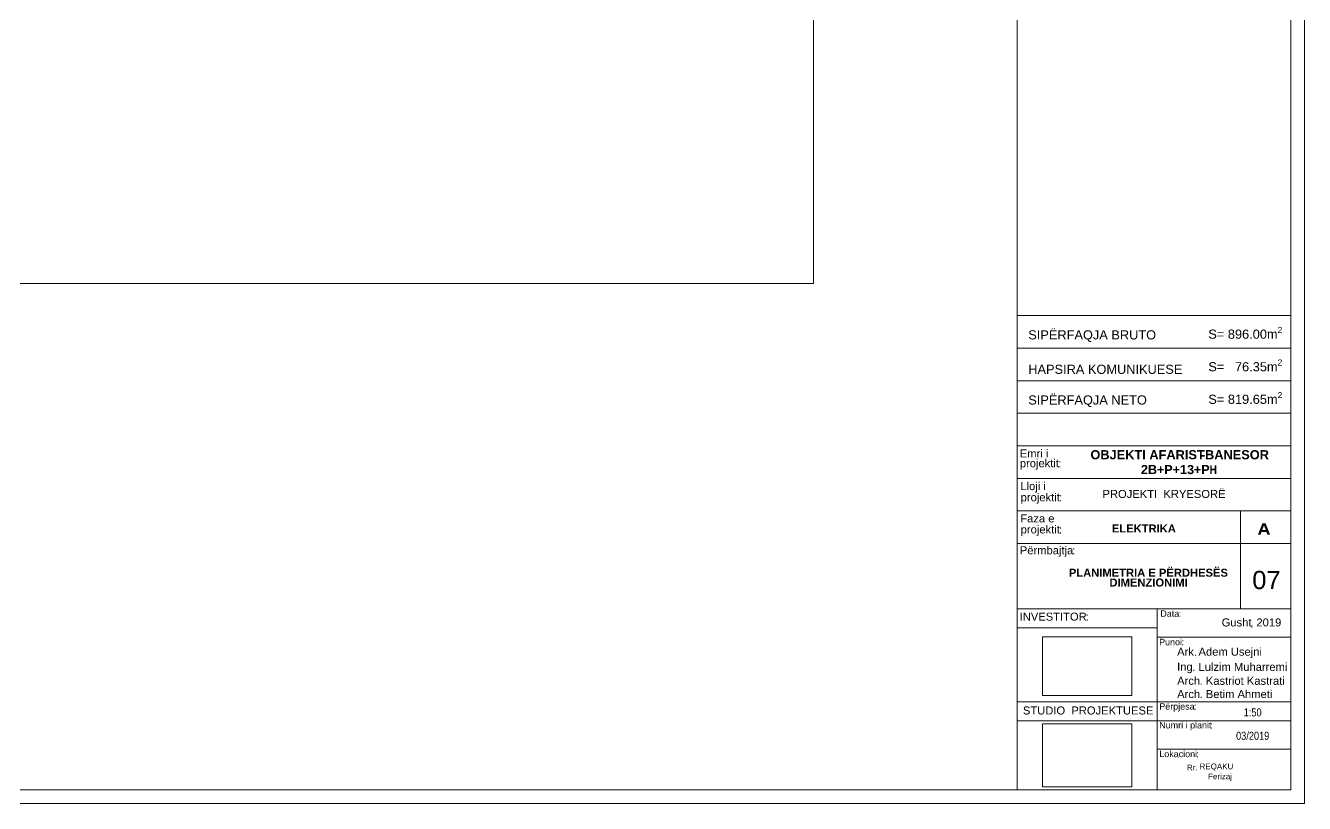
# Model space of a CAD drawing. Header units: millimetres. Extents: x 533892 to 593342, y -885649 to -843599.
# Drawn here: x 569966 to 593342, y -885649 to -871426 of the extents above; entities that cross this region are included whole.
import ezdxf

# ---------------------------------------------------------------- set-up
doc = ezdxf.new("R2010")
doc.units = ezdxf.units.MM
doc.header["$MEASUREMENT"] = 0
doc.header["$XCLIPFRAME"] = 0
for name, color, linetype, lineweight in [('2D Drafting - General_Pen_No__1', 7, 'Continuous', 13), ('Drawing & Figure_Pen_No__1', 7, 'Continuous', 13), ('Structural - Bearing_Pen_No__1', 7, 'Continuous', 13)]:
    doc.layers.add(name, color=color, linetype=linetype, lineweight=lineweight)
doc.layers.add('Drawing & Figure', color=7, linetype='Continuous')
doc.layers.add('Structural - Bearing', color=7, linetype='Continuous')
doc.layers.add('Drawing & Figure_Pen_No__5', color=161, linetype='Continuous', lineweight=25, true_color=0x40a5ff)
doc.styles.add('GENERATED_STYLE_1', font='arial.ttf')
doc.styles.add('GENERATED_STYLE_2', font='arialbd.ttf')
doc.styles.add('GENERATED_STYLE_3', font='ARIALN.TTF')
doc.styles.add('GENERATED_STYLE_4', font='')
doc.styles.add('GENERATED_STYLE_5', font='ARIALNB.TTF')
doc.styles.get('GENERATED_STYLE_4').set_extended_font_data('Arial Black')
picture_1 = doc.add_image_def('image1.png', size_in_pixel=(766, 502))
picture_2 = doc.add_image_def('image2.bmp', size_in_pixel=(703, 497))

# ---------------------------------------------------------------- blocks, each defined once
blk = doc.blocks.new('Slab_1', base_point=(539566, -851140))
at = {"layer": 'Structural - Bearing_Pen_No__1', "color": 7, "linetype": 'Continuous', "lineweight": 13, "flags": 128}
blk.add_lwpolyline([(539566, -851140), (539566, -876140), (584366, -876140), (584366, -851140)], close=True, dxfattribs=at)

msp = doc.modelspace()

# ---------------------------------------------------------------- linework, layer by layer
at = {"layer": '2D Drafting - General_Pen_No__1', "color": 7, "linetype": 'Continuous', "lineweight": 13}
msp.add_line((539566, -876140), (584366, -876140), dxfattribs=at)
at = {"layer": '2D Drafting - General_Pen_No__1', "color": 7, "linetype": 'Continuous', "lineweight": 13, "flags": 128}
for points in [[(533892, -885649), (593342, -885649), (593342, -843599), (533892, -843599)], [(593092, -843849), (534892, -843849), (534892, -885399), (593092, -885399)]]:
    msp.add_lwpolyline(points, close=True, dxfattribs=at)
at = {"layer": 'Drawing & Figure_Pen_No__1', "color": 7, "linetype": 'Continuous', "lineweight": 13}
for points in [[(588092, -877920), (588092, -843849)], [(588092, -876730), (593092, -876730)], [(588092, -877325), (593092, -877325)], [(588092, -878515), (588092, -877920)], [(588092, -877920), (593092, -877920)], [(593092, -877920), (593092, -878515)], [(588092, -879110), (588092, -878515)], [(588092, -878515), (593092, -878515)], [(593092, -878515), (588092, -878515)], [(593092, -878515), (593092, -879110)], [(588092, -879110), (593092, -879110)], [(588092, -879705), (588092, -879110)], [(593092, -879110), (588092, -879110)], [(593092, -879110), (593092, -879705)], [(588092, -879705), (593092, -879705)], [(588092, -880302), (588092, -879705)], [(593092, -879705), (588092, -879705)], [(593092, -879705), (593092, -880302)], [(593092, -880302), (588092, -880302)], [(588092, -880302), (593092, -880302)], [(588092, -880899), (588092, -880302)], [(593098, -880302), (588095, -880302)], [(592176, -880302), (592176, -882092)], [(592176, -880302), (593092, -880302)], [(592176, -880899), (592176, -880302)], [(592176, -880302), (592176, -882092)], [(593092, -880302), (593092, -880899)], [(593092, -880302), (593092, -880899)], [(588092, -880899), (592176, -880899)], [(588092, -882092), (588092, -880899)], [(593092, -880899), (588092, -880899)], [(593098, -880899), (588095, -880899)], [(593098, -880899), (588095, -880899)], [(593092, -880899), (592176, -880899)], [(592176, -880899), (592176, -882092)], [(592176, -880899), (593092, -880899)], [(592176, -882092), (592176, -880899)], [(593092, -880899), (593092, -882092)], [(588092, -882092), (590648, -882092)], [(588092, -882438), (588092, -882092)], [(588092, -882092), (590648, -882092)], [(588092, -882438), (588092, -882092)], [(592176, -882092), (588092, -882092)], [(588095, -882092), (593092, -882092)], [(593092, -882092), (588095, -882092)], [(588095, -882092), (593098, -882092)], [(590648, -882092), (590648, -882438)], [(590648, -882092), (590648, -882438)], [(590648, -882092), (593092, -882092)], [(590648, -882612), (590648, -882092)], [(593092, -882092), (592176, -882092)], [(593092, -882092), (593092, -882612)], [(588092, -882438), (590648, -882438)], [(588092, -883791), (588092, -882438)], [(590648, -882438), (588092, -882438)], [(590648, -882438), (588092, -882438)], [(590645, -882612), (593095, -882612)], [(590648, -882438), (590648, -883791)], [(593092, -882612), (590648, -882612)], [(590648, -882612), (593092, -882612)], [(590648, -883791), (590648, -882612)], [(593092, -882612), (593092, -883791)], [(590648, -883791), (588092, -883791)], [(588092, -883791), (590648, -883791)], [(588092, -884137), (588092, -883791)], [(588092, -883791), (590648, -883791)], [(588092, -884137), (588092, -883791)], [(590648, -883791), (593092, -883791)], [(590648, -884137), (590648, -883791)], [(590648, -883791), (590648, -884137)], [(590648, -883791), (590648, -884137)], [(593092, -883791), (590648, -883791)], [(593092, -883791), (593092, -884137)], [(588092, -884137), (590648, -884137)], [(588092, -885399), (588092, -884137)], [(590648, -884137), (588092, -884137)], [(590648, -884137), (588092, -884137)], [(588554, -884194), (588554, -885348)], [(590186, -884194), (588554, -884194)], [(590186, -885348), (590186, -884194)], [(590645, -884137), (593095, -884137)], [(590648, -884137), (590648, -885399)], [(590648, -884137), (593095, -884137)], [(590648, -884660), (590648, -884137)], [(593092, -884137), (590648, -884137)], [(593095, -884137), (593095, -884660)], [(590648, -884660), (593092, -884660)], [(590648, -885399), (590648, -884660)], [(593095, -884660), (590648, -884660)], [(593092, -884660), (593092, -885399)], [(590648, -885399), (588092, -885399)], [(588554, -885348), (590186, -885348)], [(593092, -885399), (590648, -885399)]]:
    msp.add_lwpolyline(points, dxfattribs=at)

# ---------------------------------------------------------------- block references
at = {"layer": 'Structural - Bearing', "color": 7, "linetype": 'Continuous', "lineweight": 13}
msp.add_blockref('Slab_1', (539566, -851140), dxfattribs=at)

# ---------------------------------------------------------------- texts
at = {"layer": 'Drawing & Figure_Pen_No__1', "color": 7, "linetype": 'Continuous', "lineweight": 13, "attachment_point": 7}
for s, insert, char_height, style in [('\\A1;{\\pql;\\fArial|b0|i0|c0|p34;projektit}', (588140, -879546), 146.33, 'GENERATED_STYLE_1'), ('\\A1;{\\pql;\\fArial|b0|i0|c0|p34;Emri i}', (588139, -879323), 146.33, 'GENERATED_STYLE_1'), ('\\A1;{\\pql;\\fArial|b1|i0|c0|p34;OBJEKTI AFARIST}', (589430, -879359), 167.24, 'GENERATED_STYLE_2'), ('\\A1;{\\pql;\\fArial|b1|i0|c0|p34;-}', (591449, -879356), 167.24, 'GENERATED_STYLE_2'), ('\\A1;{\\pql;\\fArial|b1|i0|c0|p34;BANESOR}', (591525, -879359), 167.24, 'GENERATED_STYLE_2'), ('\\A1;{\\pql;\\fArial|b0|i0|c0|p34;:}', (588841, -879504), 146.33, 'GENERATED_STYLE_1'), ('\\A1;{\\pql;\\fArial|b1|i0|c0|p34;2}', (590352, -879628), 167.24, 'GENERATED_STYLE_2'), ('\\A1;{\\pql;\\fArial|b1|i0|c0|p34;B}', (590479, -879628), 167.24, 'GENERATED_STYLE_2'), ('\\A1;{\\pql;\\fArial|b1|i0|c0|p34;+}', (590644, -879628), 167.24, 'GENERATED_STYLE_2'), ('\\A1;{\\pql;\\fArial|b1|i0|c0|p34;P}', (590778, -879628), 167.24, 'GENERATED_STYLE_2'), ('\\A1;{\\pql;\\fArial|b1|i0|c0|p34;+}', (590931, -879628), 167.24, 'GENERATED_STYLE_2'), ('\\A1;{\\pql;\\fArial|b1|i0|c0|p34;1\\fArial|b1|i0|c0|p34;3}', (591066, -879631), 167.24, 'GENERATED_STYLE_2'), ('\\A1;{\\pql;\\fArial|b1|i0|c0|p34;+}', (591319, -879628), 167.24, 'GENERATED_STYLE_2'), ('\\A1;{\\pql;\\fArial|b1|i0|c0|p34;P}', (591454, -879628), 167.24, 'GENERATED_STYLE_2'), ('\\A1;{\\pql;\\fArial Narrow|b1|i0|c0|p34;H}', (591607, -879628), 162.46, 'GENERATED_STYLE_5'), ('\\A1;{\\pql;\\fArial|b0|i0|c0|p34;Lloji i}', (588150, -879965), 146.33, 'GENERATED_STYLE_1'), ('\\A1;{\\pql;\\fArial|b0|i0|c0|p34;projektit}', (588155, -880169), 146.33, 'GENERATED_STYLE_1'), ('\\A1;{\\pql;\\fArial|b0|i0|c0|p34;:}', (588856, -880127), 146.33, 'GENERATED_STYLE_1'), ('\\A1;{\\pql;\\fArial|b0|i0|c0|p34;PROJEKTI  KRYESORË}', (589651, -880066), 146.33, 'GENERATED_STYLE_1'), ('\\A1;{\\pql;\\fArial|b0|i0|c0|p34;Faza e}', (588148, -880513), 146.33, 'GENERATED_STYLE_1'), ('\\A1;{\\pql;\\fArial Black|b0|i0|c0|p34;A}', (592482, -880738), 209.05, 'GENERATED_STYLE_4'), ('\\A1;{\\pql;\\fArial|b0|i0|c0|p34;projektit}', (588155, -880757), 146.33, 'GENERATED_STYLE_1'), ('\\A1;{\\pql;\\fArial|b0|i0|c0|p34;:}', (588856, -880715), 146.33, 'GENERATED_STYLE_1'), ('\\A1;ELEKTRIKA', (589822, -880695), 146.33, 'GENERATED_STYLE_2'), ('\\A1;{\\pql;\\fArial|b0|i0|c0|p34;Përmbajtja}', (588139, -881138), 146.33, 'GENERATED_STYLE_1'), ('\\A1;{\\pql;\\fArial|b0|i0|c0|p34;:}', (589095, -881096), 146.33, 'GENERATED_STYLE_1'), ('\\A1;{\\pql;\\fArial|b1|i0|c0|p34;PLANIMETRIA E \\fArial|b1|i0|c0|p34;PËRDHESËS}', (589036, -881506), 146.33, 'GENERATED_STYLE_2'), ('\\A1;{\\pql;\\fArial|b0|i0|c0|p34;0\\fArial|b0|i0|c0|p34;7}', (592388, -881736), 334.48, 'GENERATED_STYLE_1'), ('\\A1;{\\pql;\\fArial|b1|i0|c0|p34;DIMENZIONIMI}', (589778, -881685), 146.33, 'GENERATED_STYLE_2'), ('\\A1;{\\pql;\\fArial|b0|i0|c0|p34;INVESTITOR}', (588136, -882309), 146.33, 'GENERATED_STYLE_1'), ('\\A1;{\\pql;\\fArial|b0|i0|c0|p34;Data}', (590708, -882238), 117.07, 'GENERATED_STYLE_1'), ('\\A1;{\\pql;\\fArial|b0|i0|c0|p34;:}', (591046, -882236), 117.07, 'GENERATED_STYLE_1'), ('\\A1;{\\pql;\\fArial|b0|i0|c0|p34;:}', (589340, -882307), 146.33, 'GENERATED_STYLE_1'), ('\\A1;{\\pql;\\fArial|b0|i0|c0|p34;Gusht}', (591829, -882415), 146.33, 'GENERATED_STYLE_1'), ('\\A1;{\\pql;\\fArial|b0|i0|c0|p34;,}', (592352, -882441), 146.33, 'GENERATED_STYLE_1'), ('\\A1;{\\pql;\\fArial|b0|i0|c0|p34;2019}', (592464, -882415), 146.33, 'GENERATED_STYLE_1'), ('\\A1;{\\pql;\\fArial|b0|i0|c0|p34;Punoi}', (590686, -882758), 117.07, 'GENERATED_STYLE_1'), ('\\A1;{\\pql;\\fArial|b0|i0|c0|p34;Ark}', (591015, -882949), 146.33, 'GENERATED_STYLE_1'), ('\\A1;{\\pql;\\fArial|b0|i0|c0|p34;:}', (591095, -882756), 117.07, 'GENERATED_STYLE_1'), ('\\A1;{\\pql;\\fArial|b0|i0|c0|p34;Adem Use\\fArial|b0|i0|c0|p34;j\\fArial|b0|i0|c0|p34;ni}', (591406, -882992), 146.33, 'GENERATED_STYLE_1'), ('\\A1;{\\pql;\\fArial|b0|i0|c0|p34;Ing}', (591015, -883268), 146.33, 'GENERATED_STYLE_1'), ('\\A1;{\\pql;\\fArial|b0|i0|c0|p34;.}', (591321, -882949), 146.33, 'GENERATED_STYLE_1'), ('\\A1;{\\pql;\\fArial|b0|i0|c0|p34;Lulzim Muharremi}', (591406, -883228), 146.33, 'GENERATED_STYLE_1'), ('\\A1;{\\pql;\\fArial|b0|i0|c0|p34;Arch}', (591015, -883482), 146.33, 'GENERATED_STYLE_1'), ('\\A1;{\\pql;\\fArial|b0|i0|c0|p34;.}', (591294, -883225), 146.33, 'GENERATED_STYLE_1'), ('\\A1;{\\pql;\\fArial|b0|i0|c0|p34;Kastriot Kastrati}', (591540, -883482), 146.33, 'GENERATED_STYLE_1'), ('\\A1;{\\pql;\\fArial|b0|i0|c0|p34;Arch}', (591015, -883725), 146.33, 'GENERATED_STYLE_1'), ('\\A1;{\\pql;\\fArial|b0|i0|c0|p34;.}', (591427, -883480), 146.33, 'GENERATED_STYLE_1'), ('\\A1;{\\pql;\\fArial|b0|i0|c0|p34;Betim Ahmeti}', (591540, -883725), 146.33, 'GENERATED_STYLE_1'), ('\\A1;{\\pql;\\fArial|b0|i0|c0|p34;Përpjesa}', (590689, -883969), 117.07, 'GENERATED_STYLE_1'), ('\\A1;{\\pql;\\fArial|b0|i0|c0|p34;.}', (591427, -883722), 146.33, 'GENERATED_STYLE_1'), ('\\A1;{\\pql;\\fArial|b0|i0|c0|p34;STUDIO  PROJEKTUESE}', (588196, -884025), 146.33, 'GENERATED_STYLE_1'), ('\\A1;{\\pql;\\fArial|b0|i0|c0|p34;:}', (591321, -883935), 117.07, 'GENERATED_STYLE_1'), ('\\A1;{\\pql;\\fArial Narrow|b0|i0|c0|p34;1}', (592233, -884057), 146.33, 'GENERATED_STYLE_3'), ('\\A1;{\\pql;\\fArial Narrow|b0|i0|c0|p34;:}', (592326, -884057), 146.33, 'GENERATED_STYLE_3'), ('\\A1;{\\pql;\\fArial Narrow|b0|i0|c0|p34;5\\fArial Narrow|b0|i0|c0|p34;0}', (592373, -884060), 146.33, 'GENERATED_STYLE_3'), ('\\A1;{\\pql;\\fArial|b0|i0|c0|p34;Numri i planit}', (590689, -884313), 117.07, 'GENERATED_STYLE_1'), ('\\A1;{\\pql;\\fArial|b0|i0|c0|p34;:}', (591624, -884281), 117.07, 'GENERATED_STYLE_1'), ('\\A1;{\\pql;\\fArial Narrow|b0|i0|c0|p34;0\\fArial Narrow|b0|i0|c0|p34;3}', (592092, -884487), 146.33, 'GENERATED_STYLE_3'), ('\\A1;{\\pql;\\fArial Narrow|b0|i0|c0|p34;/}', (592280, -884487), 146.33, 'GENERATED_STYLE_3'), ('\\A1;{\\pql;\\fArial Narrow|b0|i0|c0|p34;2019}', (592326, -884487), 146.33, 'GENERATED_STYLE_3'), ('\\A1;{\\pql;\\fArial|b0|i0|c0|p34;Lokacioni}', (590689, -884805), 117.07, 'GENERATED_STYLE_1'), ('\\A1;{\\pql;\\fArial|b0|i0|c0|p34;:}', (591365, -884804), 117.07, 'GENERATED_STYLE_1'), ('\\A1;{\\pql;\\fArial|b0|i0|c0|p34;Rr}', (591194, -885045), 104.52, 'GENERATED_STYLE_1'), ('\\A1;{\\pql;\\fArial|b0|i0|c0|p34;REQAKU}', (591425, -885053), 104.52, 'GENERATED_STYLE_1'), ('\\A1;{\\pql;\\fArial|b0|i0|c0|p34;.}', (591345, -885045), 104.52, 'GENERATED_STYLE_1'), ('\\A1;{\\pql;\\fArial|b0|i0|c0|p34;Ferizaj}', (591580, -885239), 104.52, 'GENERATED_STYLE_1')]:
    msp.add_mtext(s, dxfattribs=dict(at, insert=insert, char_height=char_height, style=style))
at = {"layer": 'Drawing & Figure_Pen_No__5', "color": 161, "linetype": 'Continuous', "lineweight": 25, "true_color": 0x40a5ff, "char_height": 167.26, "attachment_point": 7, "style": 'GENERATED_STYLE_1'}
for s, insert in [('\\A1;{\\pql;\\fArial|b0|i0|c0|p34;SIPËRFAQJA BRUTO}', (588294, -877211)), ('\\A1;{\\pql;\\fArial|b0|i0|c0|p34;S= \\fArial|b0|i0|c0|p34;896\\fArial|b0|i0|c0|p34;.00m\\fArial|b0|i0|c0|p34;\\A1{\\H.66x;\\S2^  ;}}', (591585, -877201)), ('\\A1;{\\pql;\\fArial|b0|i0|c0|p34;HAPSIRA KOMUNIKUESE}', (588294, -877797)), ('\\A1;{\\pql;\\fArial|b0|i0|c0|p34;S=   7\\fArial|b0|i0|c0|p34;6.35\\fArial|b0|i0|c0|p34;m\\fArial|b0|i0|c0|p34;\\A1{\\H.66x;\\S2^  ;}}', (591585, -877797)), ('\\A1;{\\pql;\\fArial|b0|i0|c0|p34;SIPËRFAQJA NETO}', (588294, -878402)), ('\\A1;{\\pql;\\fArial|b0|i0|c0|p34;S= 8\\fArial|b0|i0|c0|p34;19.6\\fArial|b0|i0|c0|p34;5m\\fArial|b0|i0|c0|p34;\\A1{\\H.66x;\\S2^  ;}}', (591585, -878392))]:
    msp.add_mtext(s, dxfattribs=dict(at, insert=insert))

# ---------------------------------------------------------------- pictures from other files: only their frames are drawn
at = {"layer": 'Drawing & Figure', "linetype": 'Continuous', "lineweight": 0}
image = msp.add_image(picture_1, insert=(588554, -883673), size_in_units=(1632, 1069), dxfattribs=at)
image.set_boundary_path([(-0.5, -0.5), (765.5, 501.5)])
image = msp.add_image(picture_2, insert=(588554, -885348), size_in_units=(1632, 1154), dxfattribs=at)
image.set_boundary_path([(-0.5, -0.5), (702.5, 496.5)])

doc.saveas('drawing.dxf')
